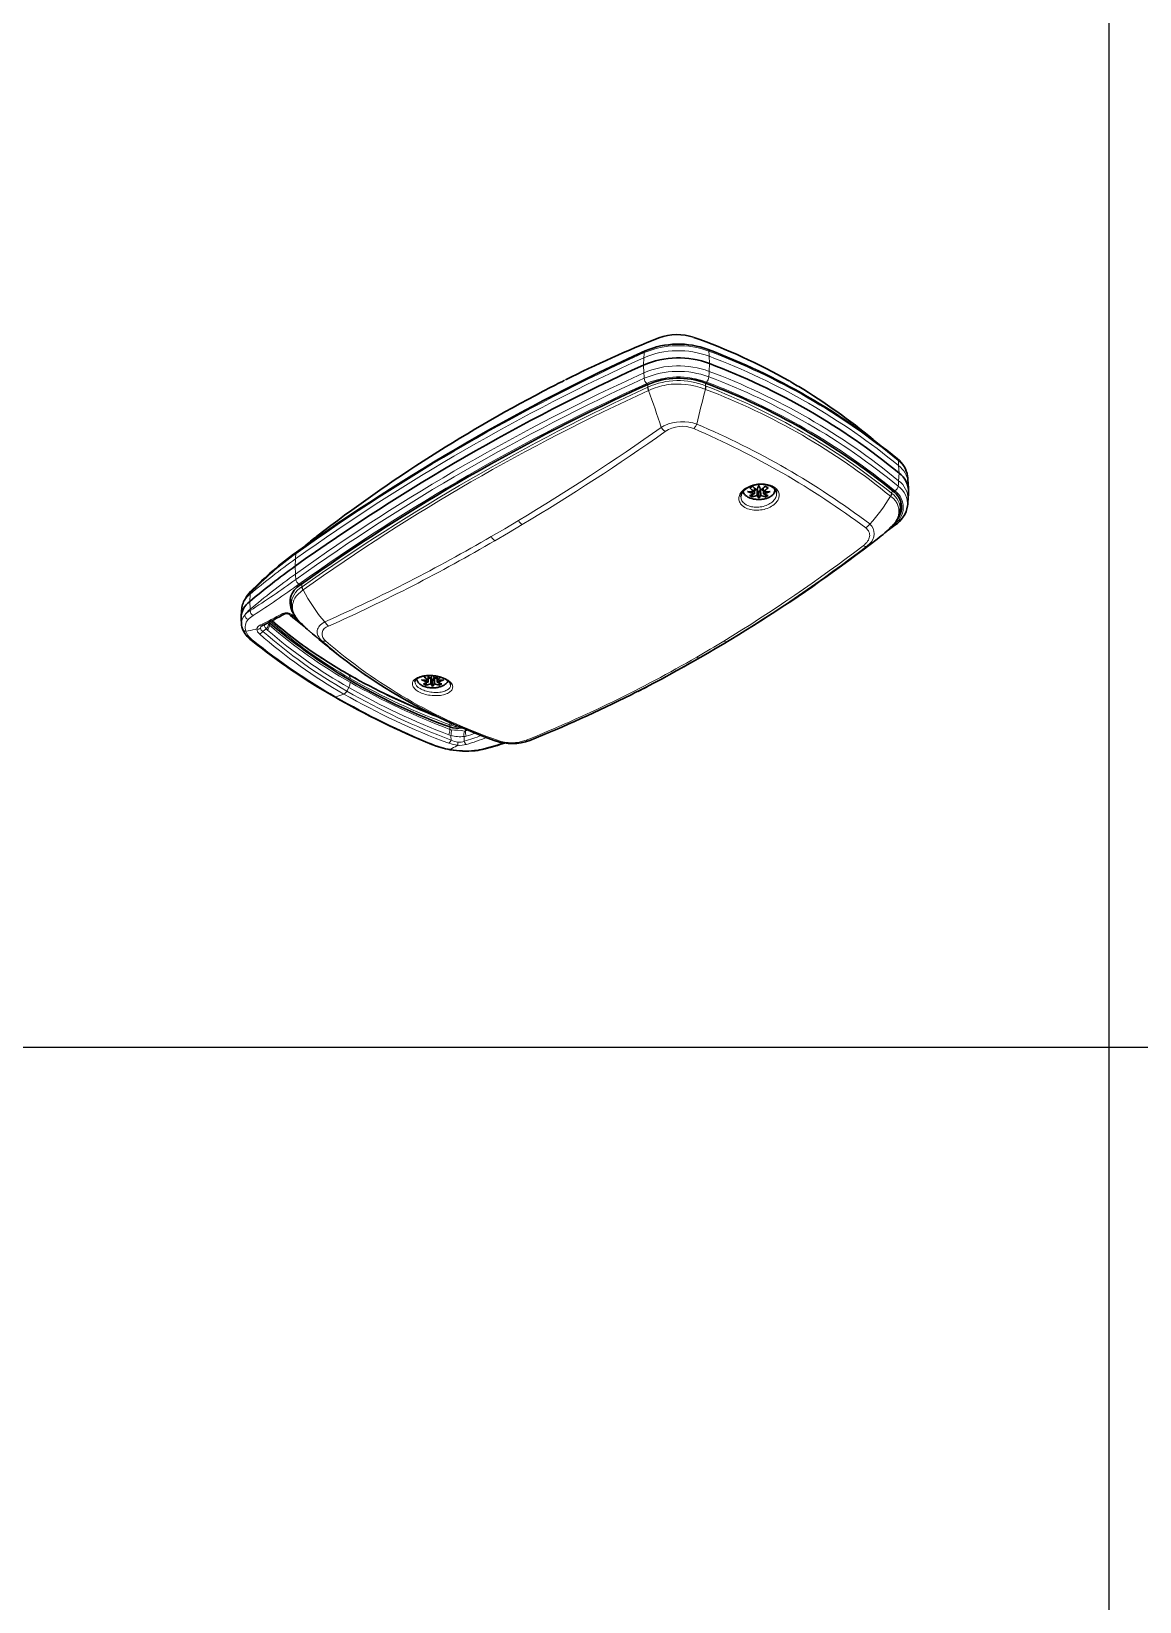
# Model space of a CAD drawing. Header units: millimetres. Extents: x 0 to 1188, y 0 to 841.
# Drawn here: x 288.7 to 432.8, y 232.9 to 437.1 of the extents above; entities that cross this region are included whole.
import ezdxf

# ---------------------------------------------------------------- set-up
doc = ezdxf.new("R2010")
doc.units = ezdxf.units.MM
doc.linetypes.add('SLD-Durchgehend', pattern=[0])

msp = doc.modelspace()

# ---------------------------------------------------------------- linework, layer by layer
for p, q in [((428.799, 833), (428.799, 8)), ((24.799, 305), (855.371, 305))]:
    msp.add_line(p, q)
at = {"color": 7, "linetype": 'SLD-Durchgehend', "lineweight": 0}
for p, q in [((368.276, 393.691), (368.316, 394.645)), ((376.838, 393.882), (376.802, 394.835)), ((368.276, 393.691), (368.316, 392.679)), ((376.838, 393.882), (376.802, 392.869)), ((368.807, 390.805), (368.845, 390.823)), ((368.845, 390.823), (368.844, 391.179)), ((376.342, 391.34), (376.345, 390.971)), ((376.345, 390.971), (376.415, 390.942)), ((401.499, 379.646), (401.446, 380.608)), ((401.499, 379.646), (401.446, 378.642)), ((400.512, 377.031), (400.56, 376.991)), ((400.56, 376.991), (400.592, 377.384)), ((322.945, 367.521), (322.994, 368.481)), ((322.945, 367.521), (322.994, 366.516)), ((317.046, 362.93), (317.098, 363.892)), ((323.808, 365.204), (323.837, 364.84)), ((323.837, 364.84), (323.867, 364.861)), ((317.046, 362.93), (317.098, 361.927)), ((319.631, 360.163), (319.607, 359.86)), ((319.623, 360.273), (319.631, 360.163)), ((322.66, 361.133), (323.165, 360.697)), ((323.181, 360.702), (323.165, 360.697)), ((323.165, 360.697), (323.228, 360.643)), ((317.748, 359.301), (317.919, 359.382)), ((317.964, 359.341), (317.919, 359.382)), ((329.682, 353.567), (329.929, 353.383)), ((329.682, 351.279), (329.929, 351.749)), ((343.089, 346.621), (343.091, 346.912)), ((343.091, 346.303), (343.089, 346.621)), ((345.131, 346.101), (345.446, 346.197)), ((344.181, 344.221), (343.97, 344.163)), ((344.109, 344.247), (344.181, 344.222))]:
    msp.add_line(p, q, dxfattribs=at)
at = {"color": 7, "linetype": 'SLD-Durchgehend', "lineweight": 30}
for p, q in [((402.609, 379.235), (402.608, 379.237)), ((402.741, 377.459), (402.678, 378.44)), ((382.421, 376.854), (382.421, 376.539)), ((382.699, 377.688), (382.681, 377.235)), ((382.71, 377.679), (382.681, 376.962)), ((382.939, 377.505), (382.697, 377.365)), ((383.041, 377.457), (383.033, 376.759)), ((383.269, 377.075), (383.065, 377.516)), ((383.474, 377.516), (383.269, 377.075)), ((383.269, 377.075), (383.269, 376.387)), ((383.497, 377.457), (383.505, 376.759)), ((383.841, 377.365), (383.599, 377.505)), ((383.828, 377.679), (383.858, 376.962)), ((383.839, 377.688), (383.858, 377.235)), ((384.118, 376.854), (384.118, 376.539)), ((385.33, 377.322), (385.353, 377.533)), ((401.655, 374.835), (401.738, 375.879)), ((402.678, 376.168), (402.741, 377.15)), ((400.627, 372.776), (400.631, 372.78)), ((325.794, 371.434), (325.755, 371.405)), ((398.657, 371.065), (398.648, 371.059)), ((322.374, 363.486), (322.457, 362.439)), ((315.983, 361.78), (315.932, 360.987)), ((315.932, 360.715), (315.981, 359.96)), ((319.557, 360.24), (319.631, 360.163)), ((324.768, 359.142), (324.74, 359.167)), ((330.69, 352.996), (329.682, 353.567)), ((338.776, 352.878), (338.782, 352.829)), ((339.646, 353.228), (339.665, 353.238)), ((339.994, 352.361), (339.994, 352.047)), ((340.273, 353.195), (340.254, 352.742)), ((340.284, 353.187), (340.254, 352.47)), ((340.513, 353.013), (340.271, 352.873)), ((340.614, 352.964), (340.607, 352.267)), ((340.843, 352.583), (340.638, 353.023)), ((341.047, 353.023), (340.843, 352.583)), ((340.843, 352.583), (340.843, 351.895)), ((341.071, 352.964), (341.079, 352.267)), ((341.415, 352.873), (341.173, 353.013)), ((341.402, 353.187), (341.431, 352.47)), ((341.412, 353.195), (341.431, 352.742)), ((341.691, 352.361), (341.691, 352.047))]:
    msp.add_line(p, q, dxfattribs=at)
at = {"color": 7, "linetype": 'SLD-Durchgehend', "lineweight": 30, "flags": 128}
for points in [[(356.851, 391.126), (356.517, 390.957), (356.207, 390.796)], [(387.677, 391.349), (387.29, 391.574), (387.245, 391.599)], [(388.467, 390.879), (388.256, 391.008), (387.679, 391.345)], [(380.939, 376.615), (380.939, 376.63), (380.948, 376.701), (380.963, 376.775), (380.985, 376.849), (381.013, 376.922), (381.046, 376.994), (381.086, 377.066), (381.131, 377.138), (381.182, 377.207), (381.238, 377.276), (381.3, 377.345), (381.367, 377.412), (381.44, 377.478), (381.519, 377.542), (381.601, 377.604), (381.689, 377.663), (381.778, 377.719), (381.873, 377.772), (381.973, 377.824), (382.077, 377.873), (382.185, 377.919), (382.297, 377.962), (382.412, 378.002), (382.53, 378.038), (382.65, 378.071), (382.771, 378.099), (382.893, 378.124), (383.015, 378.145), (383.137, 378.161), (383.258, 378.173), (383.378, 378.181), (383.5, 378.185), (383.623, 378.185), (383.744, 378.18), (383.864, 378.172), (383.982, 378.16), (384.098, 378.143), (384.21, 378.123), (384.32, 378.1), (384.427, 378.072), (384.53, 378.041), (384.63, 378.007), (384.725, 377.969), (384.817, 377.928), (384.904, 377.884), (384.959, 377.854)], [(381.218, 377.256), (381.23, 377.209), (381.253, 377.139), (381.283, 377.07), (381.32, 377.002), (381.364, 376.935), (381.415, 376.87), (381.473, 376.807), (381.537, 376.746), (381.608, 376.687), (381.684, 376.631), (381.766, 376.578), (381.853, 376.528), (381.946, 376.48), (382.043, 376.436), (382.144, 376.396), (382.25, 376.359), (382.359, 376.325), (382.472, 376.296), (382.587, 376.27), (382.705, 376.249), (382.825, 376.231), (382.946, 376.218), (383.069, 376.209), (383.192, 376.204), (383.315, 376.204), (383.439, 376.207), (383.562, 376.215), (383.683, 376.227), (383.804, 376.244), (383.922, 376.264), (384.038, 376.289), (384.151, 376.317), (384.261, 376.35), (384.368, 376.386), (384.47, 376.426), (384.569, 376.469), (384.662, 376.515), (384.751, 376.565), (384.834, 376.618), (384.912, 376.673), (384.984, 376.731), (385.05, 376.792), (385.109, 376.854), (385.162, 376.919), (385.208, 376.985), (385.247, 377.053), (385.279, 377.121), (385.304, 377.191), (385.321, 377.262), (385.331, 377.333), (385.334, 377.404), (385.329, 377.476), (385.317, 377.547), (385.307, 377.588)], [(399.955, 372.136), (400.087, 372.23), (400.96, 372.858)], [(322.321, 361.181), (322.676, 360.872), (322.83, 360.741)], [(322.949, 358.001), (323.682, 357.451), (323.911, 357.286)], [(332.656, 353.012), (332.307, 353.247), (331.747, 353.639)], [(338.537, 352.505), (338.539, 352.534), (338.549, 352.576), (338.563, 352.616), (338.581, 352.656), (338.607, 352.7), (338.639, 352.744), (338.676, 352.787), (338.719, 352.83), (338.768, 352.872), (338.822, 352.913), (338.882, 352.954), (338.947, 352.993), (339.017, 353.03), (339.092, 353.065), (339.172, 353.099), (339.254, 353.129), (339.344, 353.159), (339.439, 353.187), (339.539, 353.212), (339.643, 353.235), (339.75, 353.255), (339.861, 353.272), (339.974, 353.286), (340.09, 353.298), (340.208, 353.306), (340.329, 353.311), (340.451, 353.313), (340.574, 353.311), (340.698, 353.307), (340.823, 353.299), (340.948, 353.288), (341.07, 353.275), (341.192, 353.258), (341.314, 353.238), (341.435, 353.215), (341.555, 353.189), (341.673, 353.16), (341.789, 353.129), (341.902, 353.094), (342.011, 353.058), (342.118, 353.019), (342.22, 352.978), (342.317, 352.936), (342.41, 352.892), (342.498, 352.846), (342.58, 352.8), (342.657, 352.752), (342.729, 352.703), (342.796, 352.654), (342.858, 352.603), (342.915, 352.553), (342.966, 352.502), (343.011, 352.451), (343.051, 352.401), (343.085, 352.352), (343.113, 352.305), (343.135, 352.259), (343.153, 352.214), (343.165, 352.171), (343.173, 352.128), (343.174, 352.108)], [(338.778, 352.88), (338.779, 352.859), (338.787, 352.787), (338.803, 352.717), (338.826, 352.647), (338.856, 352.577), (338.894, 352.509), (338.938, 352.443), (338.989, 352.378), (339.047, 352.315), (339.111, 352.254), (339.181, 352.195), (339.258, 352.139), (339.34, 352.086), (339.427, 352.035), (339.519, 351.988), (339.616, 351.944), (339.718, 351.903), (339.824, 351.866), (339.933, 351.833), (340.045, 351.803), (340.161, 351.778), (340.278, 351.756), (340.398, 351.739), (340.52, 351.726), (340.642, 351.717), (340.766, 351.712), (340.889, 351.711), (341.012, 351.715), (341.135, 351.723), (341.257, 351.735), (341.377, 351.752), (341.496, 351.772), (341.612, 351.797), (341.725, 351.825), (341.835, 351.858), (341.941, 351.894), (342.044, 351.933), (342.142, 351.977), (342.236, 352.023), (342.325, 352.073), (342.408, 352.126), (342.486, 352.181), (342.558, 352.239), (342.623, 352.299), (342.683, 352.362), (342.735, 352.426), (342.781, 352.493), (342.82, 352.56), (342.846, 352.614)], [(368.637, 351.821), (367.115, 351.042), (366.655, 350.813)]]:
    msp.add_lwpolyline(points, dxfattribs=at)
at = {"color": 7, "linetype": 'SLD-Durchgehend', "lineweight": 0, "flags": 128}
for points in [[(368.807, 390.805), (368.836, 390.592), (368.905, 390.368)], [(368.949, 390.389), (368.905, 390.368), (368.905, 390.368)], [(376.331, 390.518), (376.331, 390.518), (376.251, 390.549)], [(376.415, 390.942), (376.389, 390.736), (376.331, 390.518)], [(375.188, 386.007), (375.01, 385.683), (374.803, 385.42)], [(371.092, 385.036), (370.814, 385.273), (370.563, 385.58)], [(385.139, 377.888), (385.287, 377.794), (385.422, 377.691), (385.542, 377.58), (385.645, 377.462), (385.732, 377.337), (385.802, 377.207), (385.855, 377.071), (385.89, 376.933), (385.906, 376.791), (385.904, 376.648), (385.884, 376.503), (385.845, 376.359), (385.789, 376.216), (385.714, 376.074), (385.622, 375.936), (385.514, 375.802), (385.389, 375.673), (385.249, 375.549), (385.095, 375.433), (384.928, 375.324), (384.749, 375.224), (384.558, 375.134), (384.358, 375.053), (384.151, 374.983), (383.938, 374.925), (383.719, 374.878), (383.497, 374.843), (383.274, 374.82), (383.052, 374.81), (382.832, 374.813), (382.614, 374.827), (382.401, 374.854), (382.197, 374.893), (382, 374.943), (381.811, 375.005), (381.634, 375.077), (381.431, 375.181), (381.249, 375.299), (381.117, 375.404), (381.001, 375.518), (380.901, 375.638), (380.817, 375.764), (380.751, 375.896), (380.703, 376.032), (380.673, 376.172), (380.661, 376.314), (380.667, 376.458), (380.692, 376.603), (380.735, 376.747), (380.796, 376.889), (380.875, 377.03), (380.971, 377.168), (381.084, 377.301), (381.212, 377.428), (381.355, 377.55), (381.513, 377.665), (381.684, 377.771), (381.866, 377.869), (382.058, 377.957), (382.26, 378.035), (382.47, 378.102), (382.685, 378.158), (382.903, 378.202), (383.125, 378.234), (383.349, 378.253), (383.572, 378.261), (383.79, 378.255), (384.007, 378.237), (384.218, 378.208), (384.422, 378.166), (384.616, 378.113), (384.802, 378.048), (384.977, 377.973), (385.139, 377.888)], [(380.94, 376.615), (380.936, 376.531), (380.947, 376.404), (380.973, 376.279), (381.016, 376.156), (381.074, 376.039), (381.148, 375.926), (381.237, 375.818), (381.34, 375.717), (381.456, 375.624), (381.617, 375.519), (381.797, 375.428), (381.954, 375.364), (382.121, 375.31), (382.296, 375.266), (382.476, 375.233), (382.664, 375.211), (382.857, 375.199), (383.053, 375.199), (383.249, 375.21), (383.446, 375.232), (383.643, 375.265), (383.836, 375.309), (384.025, 375.363), (384.208, 375.427), (384.385, 375.501), (384.554, 375.584), (384.712, 375.675), (384.859, 375.774), (384.996, 375.88), (385.12, 375.992), (385.23, 376.109), (385.325, 376.23), (385.406, 376.355), (385.472, 376.483), (385.522, 376.612), (385.556, 376.741), (385.574, 376.871), (385.575, 377), (385.574, 377.012)], [(400.512, 377.031), (400.477, 376.83), (400.393, 376.627)], [(400.447, 376.581), (400.394, 376.627), (400.393, 376.627)], [(348.444, 371.375), (350.216, 372.409), (351.992, 373.464)], [(352.481, 372.938), (350.703, 371.885), (348.929, 370.851)], [(396.823, 370.183), (396.995, 370.321), (397.152, 370.467), (397.29, 370.619), (397.41, 370.774), (397.417, 370.785), (397.507, 370.931), (397.579, 371.08), (397.633, 371.229), (397.667, 371.378), (397.681, 371.537), (397.673, 371.694), (397.642, 371.847), (397.589, 371.995), (397.514, 372.136), (397.417, 372.271), (397.299, 372.397), (397.163, 372.514)], [(397.692, 373.018), (397.453, 372.73), (397.163, 372.514)], [(397.306, 370.143), (397.091, 370.104), (396.823, 370.183)], [(323.867, 364.861), (323.902, 364.651), (323.987, 364.437)], [(323.987, 364.437), (323.987, 364.437), (323.953, 364.413)], [(319.214, 359.387), (319.015, 359.24), (318.766, 359.056)], [(319.214, 359.387), (319.146, 359.457), (319.071, 359.555), (319.016, 359.653), (318.983, 359.751), (318.973, 359.846), (318.987, 359.937), (318.995, 359.957)], [(319.377, 359.204), (319.291, 359.289), (319.214, 359.387)], [(319.508, 359.973), (319.554, 359.911), (319.607, 359.86)], [(326.428, 357.847), (326.428, 357.847), (326.269, 358.004), (326.132, 358.167), (326.019, 358.333), (325.93, 358.502), (325.868, 358.672), (325.832, 358.843), (325.822, 359.013), (325.838, 359.18), (325.877, 359.332), (325.938, 359.481), (326.021, 359.625), (326.125, 359.764), (326.263, 359.909), (326.424, 360.046), (326.607, 360.175), (326.809, 360.296), (326.809, 360.296)], [(327.288, 359.732), (327.023, 359.972), (326.809, 360.296)], [(326.958, 357.788), (326.669, 357.765), (326.429, 357.847)], [(379.202, 357.754), (377.436, 356.694), (375.665, 355.66)], [(329.929, 353.383), (330.069, 353.199), (330.128, 352.93)], [(338.973, 351.237), (338.825, 351.329), (338.69, 351.426), (338.57, 351.528), (338.467, 351.632), (338.38, 351.739), (338.31, 351.849), (338.257, 351.96), (338.222, 352.07), (338.206, 352.181), (338.208, 352.291), (338.228, 352.399), (338.266, 352.505), (338.323, 352.607), (338.398, 352.706), (338.49, 352.799), (338.598, 352.888), (338.722, 352.97), (338.863, 353.046), (339.017, 353.115), (339.184, 353.175), (339.363, 353.228), (339.554, 353.272), (339.754, 353.307), (339.961, 353.333), (340.174, 353.349), (340.393, 353.355), (340.615, 353.352), (340.838, 353.34), (341.059, 353.318), (341.28, 353.286), (341.498, 353.246), (341.711, 353.197), (341.915, 353.14), (342.112, 353.074), (342.301, 353.002), (342.478, 352.922), (342.681, 352.816), (342.863, 352.701), (342.995, 352.602), (343.111, 352.5), (343.211, 352.394), (343.295, 352.286), (343.36, 352.176), (343.409, 352.065), (343.439, 351.953), (343.451, 351.843), (343.444, 351.733), (343.42, 351.625), (343.377, 351.52), (343.316, 351.419), (343.237, 351.322), (343.141, 351.229), (343.028, 351.142), (342.9, 351.062), (342.757, 350.988), (342.598, 350.921), (342.428, 350.862), (342.246, 350.811), (342.054, 350.77), (341.852, 350.737), (341.642, 350.714), (341.427, 350.7), (341.209, 350.696), (340.986, 350.701), (340.763, 350.716), (340.54, 350.74), (340.321, 350.774), (340.105, 350.817), (339.894, 350.868), (339.69, 350.927), (339.496, 350.994), (339.31, 351.069), (339.135, 351.15), (338.973, 351.237)], [(330.128, 352.431), (330.069, 352.094), (329.929, 351.749)], [(339.215, 351.606), (339.357, 351.53), (339.511, 351.458), (339.674, 351.392), (339.844, 351.332), (339.849, 351.331), (340.029, 351.277), (340.215, 351.23), (340.406, 351.191), (340.6, 351.16), (340.797, 351.137), (340.994, 351.121), (341.191, 351.114), (341.384, 351.116), (341.574, 351.125), (341.759, 351.144), (341.938, 351.17), (342.108, 351.204), (342.269, 351.246), (342.42, 351.295), (342.56, 351.351), (342.687, 351.414), (342.8, 351.482), (342.9, 351.557), (342.986, 351.636), (343.056, 351.72), (343.109, 351.807), (343.148, 351.898), (343.17, 351.991), (343.176, 352.086), (343.173, 352.107)], [(343.222, 345.528), (343.076, 345.559), (342.934, 345.605)], [(343.265, 346.842), (343.177, 346.879), (343.091, 346.912)], [(343.091, 346.303), (343.176, 346.274), (343.265, 346.259)], [(343.246, 344.924), (343.226, 345.42), (343.222, 345.528)], [(345.202, 345.436), (345.065, 345.405), (344.924, 345.391)], [(344.924, 345.391), (344.947, 344.784), (344.948, 344.758)], [(344.966, 346.099), (345.048, 346.093), (345.131, 346.101)], [(345.131, 346.328), (345.131, 346.317), (345.131, 346.101)], [(343.151, 343.716), (343.141, 343.692), (343.131, 343.676), (343.123, 343.669), (343.119, 343.668)], [(349.295, 344.891), (349.087, 344.821), (348.974, 344.851)], [(353.462, 344.868), (353.262, 344.822), (352.986, 344.895)]]:
    msp.add_lwpolyline(points, dxfattribs=at)
at = {"color": 7, "linetype": 'SLD-Durchgehend', "lineweight": 30}
for centre, radius, start, end in [((432.244, 243.491), 165.771, 111.95297, 116.55522), ((372.795, 385.42), 10.995, 69.43991, 113.16639), ((372.603, 390.911), 6.748, 71.10053, 110.17229), ((349.122, 324.678), 77.018, 60.36716, 70.53214), ((480.79, 148.638), 271.24, 114.46256, 125.53337), ((372.797, 383.08), 11.534, 69.48965, 113.07333), ((345.966, 314.116), 87.18, 50.60541, 69.38812), ((480.711, 146.58), 271.487, 114.46538, 125.52925), ((346.158, 312.261), 87.197, 50.60525, 69.40012), ((480.921, 144.83), 270.646, 114.46538, 125.52925), ((448.439, 212.357), 200.868, 117.33372, 127.63151), ((404.55, 298.038), 104.597, 116.42758, 117.1283), ((372.795, 381.872), 10.111, 69.50229, 113.06068), ((345.951, 310.506), 86.358, 50.60527, 69.40011), ((347.526, 323.014), 79.26, 50.31993, 58.89874), ((399.113, 378.708), 3.534, 8.61665, 51.86615), ((379.677, 382.272), 5.144, 297.75449, 302.24013), ((386.947, 383.027), 6.823, 228.44347, 235.00061), ((372.879, 381.588), 10.969, 337.77104, 341.29555), ((393.657, 381.587), 10.967, 198.70411, 202.22918), ((379.592, 383.027), 6.823, 304.99931, 311.55666), ((386.862, 382.273), 5.144, 237.76021, 242.24516), ((384.501, 376.873), 1.082, 7.38813, 64.97579), ((399.678, 377.183), 3.062, 359.38302, 53.5308), ((387.735, 377.532), 14.97, 3.47856, 6.53037), ((382.203, 383.303), 6.087, 266.30914, 274.50211), ((384.227, 383.569), 6.785, 249.13734, 256.82315), ((386.453, 382.585), 6.546, 227.99715, 234.81657), ((381.045, 380.507), 3.904, 285.24583, 294.76298), ((384.728, 380.939), 4.967, 237.68021, 242.32517), ((381.443, 380.235), 3.823, 284.81116, 294.57562), ((385.485, 378.053), 2.772, 207.8226, 216.93622), ((381.053, 378.053), 2.772, 323.06393, 332.1773), ((385.095, 380.235), 3.823, 245.42447, 255.18879), ((380.086, 382.585), 6.546, 305.18333, 312.00294), ((384.335, 383.303), 6.087, 265.49773, 273.69099), ((382.311, 383.569), 6.785, 283.17695, 290.86261), ((385.493, 380.507), 3.904, 245.23709, 254.75409), ((381.81, 380.939), 4.967, 297.67492, 302.3197), ((399.385, 375.221), 2.445, 324.05248, 55.80348), ((387.804, 377.051), 14.899, 353.53627, 356.60279), ((398.344, 375.2), 3.33, 313.28533, 353.69305), ((398.971, 375.959), 3.684, 302.68852, 350.85448), ((387.293, 386.144), 18.882, 306.97376, 314.94601), ((340.43, 352.007), 24.324, 126.96513, 131.95477), ((276.08, 529.287), 200.148, 297.18392, 307.76249), ((349.858, 332.217), 45.754, 125.71142, 135.5981), ((383.082, 284.176), 102.776, 125.81205, 129.98002), ((320.417, 361.005), 4.577, 135.20058, 150.40767), ((324.843, 362.843), 2.544, 118.13227, 213.71958), ((318.629, 360.746), 2.697, 125.93555, 180.65952), ((319.454, 361.53), 3.479, 150.08382, 175.88018), ((325.761, 362.784), 3.321, 185.97845, 225.14383), ((317.929, 360.073), 1.951, 183.34735, 200.82675), ((318.957, 359.322), 0.55, 114.91555, 126.20516), ((292.057, 414.16), 60.529, 296.13917, 299.24564), ((368.401, 417.555), 75.315, 229.6436, 250.36177), ((356.406, 402.189), 55.426, 228.86974, 232.87338), ((321.821, 360.615), 0.755, 48.59131, 104.60687), ((362.82, 407.699), 61.679, 229.58159, 231.64151), ((337.949, 374.229), 20.04, 223.51362, 228.84163), ((319.347, 360.719), 3.508, 202.47123, 233.30745), ((369.769, 423.427), 83.971, 231.28556, 240.19059), ((344.388, 385.836), 35.134, 232.96184, 235.04757), ((378.783, 420.526), 81.772, 228.65423, 235.2074), ((363.664, 412.646), 68.153, 234.67375, 240.0736), ((344.424, 358.407), 6.663, 230.05336, 235.04628), ((331.295, 356.767), 10.065, 337.69088, 339.86394), ((350.3, 356.731), 9.968, 200.20465, 202.31792), ((371.425, 426.59), 84.113, 241.04343, 248.98302), ((373.457, 414.083), 73.448, 236.2572, 250.5246), ((339.776, 358.811), 6.087, 266.30917, 274.50217), ((341.801, 359.077), 6.785, 249.13755, 256.82293), ((344.026, 358.093), 6.546, 227.99696, 234.81676), ((338.619, 356.015), 3.904, 285.24579, 294.76298), ((342.301, 356.446), 4.967, 237.67996, 242.32542), ((339.017, 355.743), 3.823, 284.81111, 294.57562), ((343.059, 353.561), 2.773, 207.82324, 216.93558), ((338.627, 353.561), 2.772, 323.06393, 332.17711), ((337.315, 358.333), 6.572, 304.9349, 308.81485), ((342.668, 355.743), 3.823, 245.4243, 255.18896), ((337.751, 357.972), 6.395, 305.13666, 310.31683), ((341.909, 358.811), 6.087, 265.49789, 273.69083), ((339.885, 359.077), 6.785, 283.1769, 290.86261), ((343.066, 356.015), 3.904, 245.23692, 254.75426), ((339.384, 356.446), 4.967, 297.67492, 302.3197), ((381.404, 443.582), 107.243, 240.1502, 247.70648), ((284.097, 516.135), 184.79, 292.04838, 296.53529), ((344.029, 349.254), 2.796, 250.34316, 282.91058), ((345.151, 355.286), 11.794, 247.93825, 260.07933), ((345.207, 355.018), 11.54, 259.57772, 275.82175), ((345.532, 351.812), 8.317, 275.8331, 284.84304), ((337.208, 383.349), 40.934, 284.79865, 288.52344), ((351.188, 351.072), 6.618, 250.4173, 290.10083)]:
    msp.add_arc(centre, radius, start, end, dxfattribs=at)
at = {"color": 7, "linetype": 'SLD-Durchgehend', "lineweight": 0}
for centre, radius, start, end in [((372.796, 384.876), 11.337, 69.48967, 113.07332), ((480.726, 147.588), 271.428, 114.46538, 125.52925), ((480.74, 148.301), 271.372, 114.46538, 125.52924), ((372.797, 384.117), 11.442, 69.50834, 113.05464), ((390.038, 393.753), 21.741, 175.90103, 177.64726), ((368.589, 395.324), 0.237, 120.31276, 184.2594), ((376.546, 395.52), 0.224, 353.52419, 60.37937), ((352.865, 393.948), 23.954, 2.12093, 3.70155), ((346.13, 313.981), 87.082, 50.60528, 69.4001), ((346.144, 313.269), 87.138, 50.60527, 69.4001), ((480.726, 145.622), 271.428, 114.46538, 125.52925), ((372.797, 382.151), 11.442, 69.50834, 113.05464), ((395.775, 393.752), 27.481, 182.23647, 183.73014), ((372.797, 381.523), 11.347, 69.50836, 113.05463), ((372.795, 381.647), 10.492, 69.4858, 113.07718), ((375.663, 392.231), 1.108, 316.87657, 355.90157), ((346.119, 393.946), 30.702, 356.65031, 357.98987), ((346.13, 310.638), 87.082, 50.60528, 69.4001), ((346.144, 311.303), 87.138, 50.60527, 69.4001), ((480.74, 144.958), 271.372, 114.46538, 125.52924), ((480.864, 144.746), 270.875, 114.46538, 125.52925), ((490.812, 127.577), 290.128, 114.86762, 125.12896), ((480.848, 144.591), 270.07, 114.4875, 125.50799), ((369.36, 392.049), 1.01, 184.84555, 227.90391), ((405.618, 436.057), 58.03, 230.4697, 230.66392), ((372.765, 382.212), 9.462, 67.77253, 114.47805), ((370.242, 390.927), 1.401, 184.25952, 202.62196), ((272.697, 354.336), 102.735, 17.70588, 20.5322), ((372.785, 382.144), 9.093, 99.79534, 114.95431), ((372.748, 381.833), 9.394, 68.10367, 99.2477), ((472.282, 363.782), 99.607, 164.43009, 167.10726), ((374.771, 391.098), 1.579, 339.66677, 355.37526), ((346.021, 310.228), 85.821, 50.68716, 69.31865), ((335.46, 434.021), 59.096, 313.76397, 313.94785), ((344.127, 307.186), 89.764, 51.08677, 68.91855), ((346.008, 310.424), 86.586, 50.60528, 69.4001), ((373.327, 380.832), 5.499, 70.23241, 114.72062), ((334.237, 289.063), 105.238, 52.91815, 67.09991), ((202.755, 622.492), 290.322, 300.93322, 305.31013), ((208.769, 614.372), 280.968, 300.7629, 305.29107), ((373.819, 380.015), 6.448, 115.65661, 120.31301), ((373.3, 381.817), 3.904, 67.35929, 124.41887), ((331.502, 284.575), 109.748, 53.25216, 66.76207), ((401.091, 381.26), 0.306, 3.27844, 48.14126), ((384.444, 379.689), 17.027, 3.09548, 5.35324), ((399.447, 378.74), 3.2, 8.9378, 52.45739), ((399.534, 378.088), 3.163, 6.38816, 52.79789), ((400.623, 378.042), 0.781, 295.56725, 352.11279), ((381.332, 379.691), 20.142, 354.99687, 357.01536), ((399.65, 375.541), 2.964, 356.76315, 53.87021), ((399.642, 376.201), 3.036, 359.38351, 53.5307), ((382.395, 387.284), 20.917, 316.99884, 329.37061), ((399.585, 377.039), 0.977, 332.04996, 357.19539), ((399.156, 374.638), 2.333, 337.30896, 56.38997), ((399.133, 374.914), 2.52, 358.18456, 55.50825), ((373.521, 435.8), 64.582, 294.94594, 295.14315), ((399.411, 375.193), 2.645, 301.05702, 54.14872), ((398.128, 375.266), 3.528, 315.18963, 334.33997), ((353.489, 374.365), 1.748, 211.0614, 234.76322), ((396.607, 371.748), 1.671, 309.17431, 49.48078), ((400.795, 373.126), 0.314, 249.09189, 301.81186), ((334.589, 359.469), 14.849, 126.50818, 133.54548), ((236.024, 564.243), 223.241, 293.99607, 300.23739), ((236.715, 562.636), 222.201, 294.05524, 300.33218), ((349.904, 372.24), 1.697, 210.65562, 234.92447), ((267.318, 539.954), 213.527, 301.4472, 307.33704), ((267.885, 539.841), 213.418, 301.43912, 307.33105), ((388.513, 384.475), 16.815, 301.53869, 307.06948), ((394.98, 373.172), 3.819, 307.55788, 314.60053), ((383.198, 285.053), 102.882, 125.81516, 129.9769), ((349.556, 332.322), 45.379, 125.75433, 135.64884), ((340.815, 367.569), 17.844, 174.92335, 177.07017), ((323.331, 369.138), 0.29, 128.15519, 177.98673), ((383.198, 283.087), 102.882, 125.81516, 129.9769), ((260.841, 450.82), 105.339, 302.28564, 306.19032), ((344.478, 367.571), 21.51, 182.81353, 184.70892), ((323.86, 365.908), 0.826, 187.1099, 240.4518), ((320.196, 360.944), 4.377, 134.89498, 150.08517), ((319.384, 361.117), 3.596, 129.47663, 146.01676), ((334.507, 362.952), 17.434, 176.40657, 176.90715), ((317.353, 364.066), 0.247, 138.16704, 184.98514), ((259.195, 453.13), 108.916, 302.35888, 306.15573), ((325.165, 362.483), 2.705, 119.38058, 180.9469), ((324.799, 362.242), 2.193, 141.25291, 203.38599), ((320.768, 365.872), 3.238, 315.79003, 320.39947), ((326.388, 360.933), 4.246, 124.97694, 137.38547), ((353.438, 420.408), 62.835, 241.4973, 241.69446), ((324.894, 364.897), 1.058, 183.10172, 207.24752), ((343.649, 374.806), 22.229, 207.80462, 220.75077), ((318.922, 361.604), 2.944, 148.86099, 176.57826), ((316.683, 363.13), 0.28, 151.06621, 180.58911), ((319.384, 359.151), 3.596, 129.47663, 146.01676), ((318.716, 359.187), 3.041, 121.93818, 139.52187), ((337.045, 362.96), 19.974, 182.96677, 183.42388), ((317.834, 361.767), 0.727, 179.95292, 241.63404), ((321.787, 360.149), 1.316, 48.41398, 111.90268), ((317.655, 360.049), 1.675, 138.40713, 183.04711), ((317.047, 361.193), 0.645, 182.87152, 251.36784), ((317.93, 359.583), 1.478, 137.48188, 200.02348), ((318.926, 358.763), 2.767, 121.28974, 138.89276), ((318.595, 359.24), 0.64, 108.92447, 170.81072), ((318.06, 359.96), 0.625, 261.05448, 308.01007), ((289.476, 418.541), 65.43, 296.22314, 299.09925), ((318.58, 360.161), 0.37, 238.60879, 292.92566), ((318.835, 359.43), 0.392, 121.0838, 174.57394), ((318.987, 359.559), 0.55, 189.65653, 246.29344), ((318.357, 360.184), 1.17, 317.06193, 349.59903), ((318.279, 359.958), 1.332, 325.53227, 355.75547), ((320.467, 360.614), 1.153, 203.02803, 213.7517), ((363.236, 410.486), 66.832, 229.24563, 240.30393), ((361.299, 407.537), 62.878, 228.64334, 240.28076), ((321.484, 361.662), 0.347, 237.17888, 294.79314), ((322.535, 361.467), 0.356, 233.05803, 290.67977), ((329.587, 364.522), 7.495, 204.8538, 206.9467), ((323.038, 361.027), 0.354, 234.02236, 290.96939), ((325.865, 362.774), 3.388, 209.12639, 223.73983), ((327.533, 358.69), 1.07, 103.27026, 237.47179), ((316.553, 359.561), 0.484, 202.10102, 268.62748), ((308.448, 405.958), 47.575, 279.79466, 281.29235), ((319.244, 360.214), 2.932, 202.81647, 233.63453), ((317.436, 358.155), 0.311, 233.3542, 283.00607), ((369.838, 423.167), 83.693, 231.29707, 240.1818), ((318.812, 359.418), 0.853, 185.09509, 233.6444), ((318.142, 359.451), 0.738, 282.8664, 327.64709), ((362.143, 408.636), 66.423, 228.70437, 240.36104), ((362.443, 408.814), 66.209, 228.72338, 240.34169), ((363.14, 409.948), 67.008, 229.22439, 240.28872), ((335.135, 370.72), 15.541, 228.16056, 235.92831), ((364.976, 401.101), 57.938, 228.29356, 235.00316), ((371.425, 409.013), 67.833, 229.03934, 250.95862), ((285.555, 511.13), 179.423, 299.96836, 301.28097), ((378.997, 358.272), 0.558, 239.97786, 291.56691), ((363.691, 412.027), 67.668, 233.99426, 240.07053), ((364.016, 413.16), 68.776, 234.68606, 240.05166), ((286.309, 510.124), 178.175, 291.97621, 299.92008), ((294.385, 496.093), 162.259, 297.23335, 300.0614), ((375.46, 356.178), 0.557, 239.99112, 291.59277), ((371.584, 426.135), 83.833, 240.2061, 249.52045), ((328.988, 351.607), 0.767, 293.47716, 334.6621), ((375.376, 431.153), 92.021, 240.22724, 249.56412), ((375.417, 431.203), 91.554, 240.2083, 249.21902), ((372.017, 426.19), 84.391, 240.23982, 249.9546), ((375.875, 432.423), 92.15, 240.23495, 249.15925), ((371.526, 426.751), 84.305, 241.02773, 249.00657), ((339.621, 352.617), 1.089, 185.89038, 248.08901), ((328.137, 350.779), 0.24, 242.27614, 290.44886), ((316.926, 387.053), 38.207, 287.19558, 288.8874), ((381.47, 443.375), 107.01, 240.15822, 247.69996), ((375.409, 431.553), 92.903, 240.2391, 249.54981), ((342.338, 346.909), 0.752, 0.16999, 27.44715), ((342.402, 346.983), 0.874, 350.67052, 10.44301), ((340.858, 346.437), 2.237, 338.15183, 356.54722), ((340.838, 346.036), 2.437, 347.96335, 5.24327), ((344.374, 349.204), 3.852, 252.59771, 278.21681), ((343.911, 348.184), 1.49, 244.29784, 281.27984), ((339.64, 298.409), 47.987, 83.6279, 85.66767), ((346.772, 345.638), 1.864, 165.66518, 187.60185), ((334.848, 378.323), 35.051, 286.74716, 290.58024), ((346.85, 345.947), 1.725, 174.86655, 197.21686), ((336.88, 373.758), 29.519, 286.37347, 288.79812), ((334.27, 380.505), 37.78, 286.86437, 291.06535), ((340.779, 344.515), 0.17, 250.11061, 300.31874), ((345.1, 354.881), 11.334, 248.05401, 260.09581), ((342.421, 345.193), 0.867, 307.53745, 341.93893), ((344.44, 348.473), 4.238, 249.41081, 265.54865), ((328.763, 371.012), 30.856, 297.79445, 299.52786), ((345.152, 354.637), 11.103, 259.6157, 275.79522), ((344.397, 347.034), 2.404, 241.39236, 263.33002), ((347.37, 344.396), 3.262, 175.58839, 182.61204), ((344.395, 347.307), 3.073, 264.70251, 285.76252), ((344.324, 346.255), 1.621, 262.69253, 292.63399), ((345.654, 344.944), 0.731, 194.7461, 234.49788), ((345.432, 351.632), 8.085, 275.9757, 284.7007), ((346.375, 343.659), 0.122, 214.09294, 271.29729), ((337.572, 381.282), 38.76, 284.81656, 288.70012), ((347.618, 343.99), 0.223, 233.06201, 281.82215), ((351.135, 350.125), 5.548, 250.62635, 289.49049)]:
    msp.add_arc(centre, radius, start, end, dxfattribs=at)

doc.saveas('drawing.dxf')
